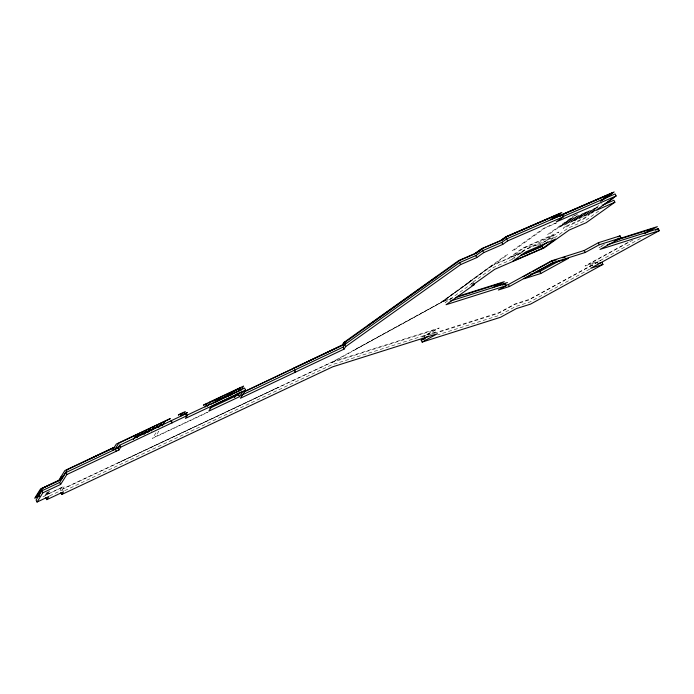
<?xml version="1.0" encoding="UTF-8"?>
<svg xmlns="http://www.w3.org/2000/svg" width="694" height="694" viewBox="0 0 694 694"><rect width="100%" height="100%" fill="white"/><g stroke="black" fill="none" stroke-linecap="round" stroke-linejoin="round"><path stroke-width="0.52" stroke-dasharray="3.47 2.6" d="M46.854 492.497L44.876 495.646L61.679 487.613M46.047 494.978L48.025 491.829M48.615 491.499L46.637 494.649L64.507 486.112L62.833 488.776L332.981 361.591L441.549 302.037L441.08 302.185L505.336 255.67L507.782 254.611L493.911 264.509L508.511 258.177L522.382 248.287L558.817 232.048L544.842 242.015M47.799 493.981L49.786 490.832M61.835 487.37L59.901 490.441L330.717 362.832L435.485 329.702L421.119 337.579M491.335 265.932L442.911 301.291M468.571 282.311L491.82 265.724M492.801 265.299L444.125 300.702L452.375 298.09M470.306 281.617L442.295 301.595L443.77 301.023L353.914 350.244M472.553 283.126L445.097 302.705L446.225 302.35M523.51 251.679L510.958 257.118L523.718 248.018L553.656 235.049L541.745 243.542M575.17 214.914L547.644 234.546L550.09 233.488L577.616 213.856M573.999 220.796L585.979 212.243M574.606 220.527L586.595 211.982M551.227 239.473L554.627 237.053L524.69 250.022L511.929 259.122L514.827 257.873M581.52 215.86L595.2 209.926L594.611 208.608L601.455 203.724M554.393 237.903L568.169 228.074L585.276 220.657L599.165 210.759M594.897 210.421L588.078 215.287L594.836 211.15M332.157 362.381L445.253 300.346M431.972 334.17L436.457 331.706L331.689 364.836L63.813 491.066M604.491 244.401L599.009 247.411L603.095 246.118M628.261 242.267L584.999 265.993L597.282 262.106M632.902 240.055L588.703 264.301L600.987 260.415L528.611 300.112L514.375 304.614L498.544 313.298L437.741 332.53M640.458 238.45L529.427 299.331L515.191 303.833L499.359 312.517L423.93 336.373L439.198 328.002L334.421 361.14M589.744 269.116L529.583 302.116L515.347 306.618L499.515 315.302L437.68 334.864M510.958 257.118L553.656 235.049M207.324 412.253L155.335 436.752L158.674 431.442L156.003 432.7L152.411 438.417L207.957 412.236M42.933 496.809L47.834 494.501M118.657 462.646L278.494 387.269M49.56 495.898L62.555 489.782L63.197 491.118M555.79 223L543.966 228.126L511.834 251.046L514.28 249.979L545.293 227.858L556.866 222.843M570.399 219L585.068 212.642M585.675 212.381L586.898 211.852M587.506 211.583L597.282 207.35M594.611 208.608L597.508 207.35M568.906 220.067L583.567 213.709M586.014 212.65L597.742 207.567M567.406 221.134L582.066 214.784M584.513 213.717L596.241 208.634M565.905 222.201L580.574 215.851M583.012 214.793L594.741 209.709M564.413 223.268L579.074 216.918M562.912 224.344L577.573 217.985M580.019 216.927L594.68 210.577M561.411 225.411L576.072 219.052M578.518 217.994L593.179 211.644M559.911 226.478L574.58 220.119M577.018 219.061L591.687 212.711M558.418 227.545L573.079 221.195M573.686 220.926L590.186 213.778M537.997 245.407L540.895 244.149L523.718 248.018M490.354 266.357L521.671 252.79M512.554 259.166L493.772 267.303L470.966 283.568L473.412 282.51M442.989 301.586L451.221 298.984M589.683 266.305L593.778 265.004M565.497 226.496L563.146 228.274L584.305 218.653L587.081 216.675L565.497 226.496"/><path stroke-width="1.04" d="M36.452 497.225L41.961 488.472M186.408 415.48L244.592 388.067L245.563 390.071L185.445 418.395L187.224 415.576L186.244 413.572L119.724 445.192L117.98 447.986L65.869 472.536L59.658 482.425L41.883 490.797L36.071 500.044L37.051 502.048L48.806 496.505L46.828 499.654L45.847 497.65M37.051 502.048L42.855 492.801L60.63 484.429L66.841 474.54L118.952 449.99L120.704 447.196L187.224 415.576M59.649 480.075L61.801 476.648M62.339 476.396L60.135 479.91L41.475 488.637L35.871 497.563L39.61 495.794M60.881 492.445L61.853 494.449L63.527 491.786L46.828 499.654M133.335 439.449L134.35 437.836M134.601 437.428L136.119 435.008M136.935 437.749L137.95 436.136M138.21 435.728L139.728 433.308M141.81 434.028L143.337 431.607M144.152 434.349L145.167 432.735M145.419 432.327L146.946 429.907M147.761 432.648L148.776 431.035M149.028 430.636L150.555 428.207M151.37 430.948L152.385 429.334M152.637 428.935L154.155 426.506M156.245 427.235L157.764 424.806M158.579 427.547L159.594 425.934M159.854 425.535L161.372 423.114M162.188 425.847L163.203 424.234M164.981 421.414L163.263 424.138L134.436 437.68M185.359 414.977L186.244 413.572M205.051 407.031L207.289 403.466L203.42 405.287L203.672 404.88L243.62 386.064L240.827 390.505M207.376 406.32L209.961 402.199L240.697 387.72L238.103 391.841M234.52 397.549L236.767 393.966M238.033 394.938L239.152 393.168M209.753 408.246L238.562 394.669L240.115 392.197M239.534 396.673L242.64 391.728L211.913 406.207L208.799 411.16L239.534 396.673L238.562 394.669M245.563 390.071L240.436 398.235L344.094 349.108L345.69 346.566L460.643 264.579L476.769 257.587L483.709 252.642L502.768 244.383L507.652 240.896L563.623 216.649L562.643 214.646L560.188 216.398M477.272 252.521L458.699 260.571L343.747 342.558L342.151 345.1L293.397 368.349M343.114 344.753L344.779 342.107M345.308 341.873L343.599 344.58L244.175 391.659M483.093 248.365L476.162 253.31L460.035 260.302L346.375 341.37L344.571 344.241L244.088 391.867M241.425 395.302L343.122 347.104L344.718 344.562L459.671 262.575L475.798 255.583L482.738 250.638L501.797 242.38L506.681 238.892L610.616 193.808L600.475 201.034M368.939 324.861L435.806 277.314M474.826 253.579L481.766 248.634L501.363 240.263L506.412 236.663M475.806 253.154L482.295 248.53M476.292 252.946L482.564 248.469L502.161 240.107L507.21 236.507L558.288 214.368L550.741 219.755M500.825 240.376L505.874 236.775L561.836 212.52L554.289 217.899L614.164 191.952L604.76 198.666M501.623 240.211L506.672 236.611L559.711 213.631L552.164 219.009L612.741 192.698L602.262 200.176M552.875 218.645L560.414 213.258M563.623 216.649L556.241 221.907L616.116 195.96L615.144 193.956L563.12 216.502M473.733 283.178L474.384 284.514L446.069 304.709L506.23 285.685L505.258 283.681L450.293 301.057M600.804 201.078L612.039 193.062M520.621 255.357L541.867 246.153L547.826 241.902M542.838 248.157L555.599 239.057L525.662 252.026L512.901 261.126L542.838 248.157L541.867 246.153M616.116 195.96L595.582 210.612L614.884 202.24L613.912 200.236L602.331 205.259M605.177 203.767L612.941 198.232L610.972 199.091M614.884 202.24L586.256 222.661L569.149 230.078L544.174 247.888L494.744 269.307L471.937 285.572L474.384 284.514M215.314 402.294L240.697 387.72M492.662 287.715L500.582 283.369L455.333 297.683M502.621 285.121L505.258 283.681M506.23 285.685L498.318 290.023L509.37 286.527L552.684 262.766L585.198 252.486L599.338 244.73L621.017 237.877L620.037 235.873L598.367 242.727L584.227 250.482L551.713 260.762L508.398 284.523L505.379 285.477M523.189 276.75L530.58 272.69M532.419 271.684L550.897 261.551M531.005 274.269L539.811 271.493L560.127 260.345M540.782 273.497L568.49 258.298L551.869 263.555L524.161 278.754L540.782 273.497L539.811 271.493M597.872 263.711L601.967 262.419L602.939 264.423L530.554 304.119L516.327 308.622L500.487 317.305L422.169 342.081L421.189 340.077L428.38 336.139M422.169 342.081L437.437 333.71L332.66 366.84L61.853 494.449M618.207 236.871L620.037 235.873M621.017 237.877L599.98 249.415L659.3 230.651L658.328 228.647L607.189 244.817M644.24 233.496L653.644 228.343L614.372 240.757M645.125 233.349L657.357 226.643L617.469 239.257M655.509 230.191L658.328 228.647M659.3 230.651L590.655 268.309L602.939 264.423M134.506 437.584L163.359 423.982M114.068 447.361L64.898 470.532L58.678 480.421L40.512 488.984L34.7 498.223L39.376 496.019M89.465 459.124L113.963 447.526M113.807 447.769L67.318 469.673L61.098 479.563L42.933 488.125L37.623 496.566L39.497 495.681M119.351 446.606L115.456 448.437L118.752 443.188L170.308 418.612L116.332 444.047L112.532 450.102L119.325 446.901M210.941 404.203L239.742 390.635M346.375 341.37L343.747 342.558M60.708 477.194L63.38 475.928M434.331 277.947L436.778 276.889M522.443 254.88L542.214 246.318M367.967 325.286L370.405 324.228M209.961 402.199L231.449 394.791M551.869 261.239L556.761 259.695M562.626 257.838L565.558 256.91M457.467 296.477L504.286 281.677L496.366 286.015L507.427 282.519M421.189 340.077L425.318 338.776M598.367 242.727L599.338 244.73M584.227 250.482L585.198 252.486M551.713 260.762L552.684 262.766M506.681 238.892L507.652 240.896M501.797 242.38L502.768 244.383M508.398 284.523L509.37 286.527M482.738 250.638L483.709 252.642M475.798 255.583L476.769 257.587M459.671 262.575L460.643 264.579M344.718 344.562L345.69 346.566M343.122 347.104L344.094 349.108M294.629 369.954L295.601 371.958M294.369 370.353L295.34 372.357M171.288 420.616L172.259 422.62M171.028 421.024L171.999 423.028M119.724 445.192L120.704 447.196M117.98 447.986L118.952 449.99M115.308 449.244L116.28 451.247M65.869 472.536L66.841 474.54M59.658 482.425L60.63 484.429M41.883 490.797L42.855 492.801M178.592 414.708L178.341 415.116L182.349 413.225L180.535 416.114L187.371 412.566L183.494 414.387L185.272 411.568L178.592 414.708"/></g></svg>
